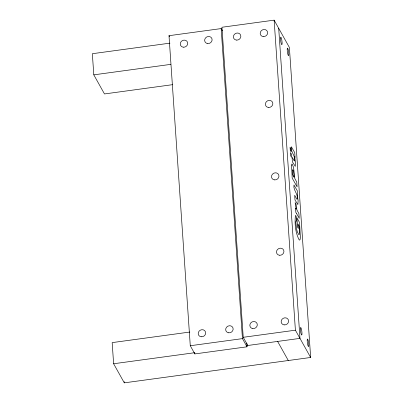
<?xml version="1.0" encoding="UTF-8"?>
<svg xmlns="http://www.w3.org/2000/svg" width="403" height="403" viewBox="0 0 403 403"><rect width="100%" height="100%" fill="white"/><g stroke="black" fill="none" stroke-linecap="round" stroke-linejoin="round"><path stroke-width="0.6" d="M189.818 332.042L112.17 342.615L113.621 363.753L124.295 382.85L310.653 357.476L289.379 47.433L274.131 20.15L221.952 27.253L243.226 337.301L247.8 345.482M246.772 343.044L247.029 346.807L194.851 353.915L190.276 345.729L169.003 35.686L221.182 28.583L222.401 30.764M169.995 43.136L92.347 53.71L93.798 74.847L104.473 93.944L172.439 84.69M93.798 74.847L170.827 64.359M243.226 337.301L295.404 330.193L310.653 357.476M190.276 345.729L242.455 338.626L247.029 346.807M113.621 363.753L194.377 352.756M246.555 345.653L299.978 338.379L278.705 28.336M169.003 35.686L169.613 36.779M277.617 341.422L288.291 360.519M274.131 20.15L295.404 330.193M221.182 28.583L242.455 338.626M194.765 352.66L194.851 353.915M124.21 381.606L124.295 382.85M299.58 232.078L299.5 234.032L298.875 234.722L297.384 232.057L296.477 228.617L295.852 222.481L295.968 220.965L296.457 221.192L296.099 216.028L295.414 215.459C294.598 223.509 295.318 232.576 299.157 239.861L299.656 240.092L300.018 239.735L300.396 237.689L299.671 224.909L299.358 222.164L296.915 217.791L297.55 227.05L298.361 228.501L298.059 224.093L299.091 225.932L299.58 232.078M292.432 169.96L292.674 174.726L294.054 177.194C293.958 176.655 293.742 168.288 292.432 169.96M294.719 160.062L294.361 161.089L292.054 157.079L292.377 161.769L295.258 166.363L295.5 162.555L294.648 156.777L295.051 157.341L294.734 152.651L291.349 146.757C290.407 151.745 295.092 155.155 294.719 160.062M297.343 198.281L296.981 199.309L294.679 195.294L295.001 199.989L297.877 204.583L298.124 200.775L297.268 194.997L297.676 195.556L297.354 190.866L293.968 184.977C293.031 189.964 297.711 193.375 297.343 198.281M291.56 165.175L292.195 178.121L297.082 186.861L296.749 182.015L294.865 178.65L293.52 167.285L292.18 164.051L291.878 163.996L291.56 165.175M296.522 213.489L295.852 212.436L295.56 208.15L296.165 209.097L295.142 202.573L296.044 204.185L296.91 209.953L298.92 213.666L299.238 218.325L296.522 213.489M290.875 148.631L290.069 147.191L290.291 150.379L291.097 151.82L290.875 148.631M291.248 154.011L290.442 152.571L290.659 155.76L291.465 157.2L291.248 154.011M207.656 43.564A3.813 3.476 -29.2 0 0 211.923 38.628A3.813 3.476 -29.2 0 0 205.58 37.897A3.813 3.476 -29.2 0 0 207.656 43.564M183.254 47.196A3.813 3.476 -29.2 0 0 187.521 42.26A3.813 3.476 -29.2 0 0 181.179 41.529A3.813 3.476 -29.2 0 0 183.254 47.196M201.203 336.782A3.813 3.476 -29.2 0 0 205.475 331.845A3.813 3.476 -29.2 0 0 199.127 331.115A3.813 3.476 -29.2 0 0 201.203 336.782M228.687 332.823A3.813 3.476 -29.2 0 0 232.959 327.886A3.813 3.476 -29.2 0 0 226.612 327.155A3.813 3.476 -29.2 0 0 228.687 332.823M236.39 40.099A3.813 3.476 -29.2 0 0 240.656 35.162A3.813 3.476 -29.2 0 0 234.314 34.431A3.813 3.476 -29.2 0 0 236.39 40.099M263.194 36.577A3.813 3.476 -29.2 0 0 267.461 31.641A3.813 3.476 -29.2 0 0 261.119 30.91A3.813 3.476 -29.2 0 0 263.194 36.577M252.837 328.591A3.813 3.476 -29.2 0 0 257.104 323.654A3.813 3.476 -29.2 0 0 250.762 322.924A3.813 3.476 -29.2 0 0 252.837 328.591M284.15 324.894A3.813 3.476 -29.2 0 0 288.417 319.957A3.813 3.476 -29.2 0 0 282.075 319.226A3.813 3.476 -29.2 0 0 284.15 324.894M274.493 179.894A3.813 3.476 -29.2 0 0 278.76 174.957A3.813 3.476 -29.2 0 0 272.418 174.227A3.813 3.476 -29.2 0 0 274.493 179.894M279.481 255.265A3.813 3.476 -29.2 0 0 283.747 250.328A3.813 3.476 -29.2 0 0 277.405 249.598A3.813 3.476 -29.2 0 0 279.481 255.265M268.388 107.455A3.813 3.476 -29.2 0 0 272.655 102.518A3.813 3.476 -29.2 0 0 266.312 101.788A3.813 3.476 -29.2 0 0 268.388 107.455M307.202 340.515A3.813 0.62 82.2 0 0 308.421 346.54A3.813 0.62 82.2 0 0 308.381 341.316A3.813 0.62 82.2 0 0 307.202 340.515M300.381 328.984A3.813 0.62 82.2 0 0 301.605 335.009A3.813 0.62 82.2 0 0 301.56 329.785A3.813 0.62 82.2 0 0 300.381 328.984M280.508 38.617A3.813 0.62 82.2 0 0 281.727 44.642A3.813 0.62 82.2 0 0 281.687 39.418A3.813 0.62 82.2 0 0 280.508 38.617M287.208 49.594A3.813 0.62 82.2 0 0 288.432 55.619A3.813 0.62 82.2 0 0 288.387 50.395A3.813 0.62 82.2 0 0 287.208 49.594"/></g></svg>
